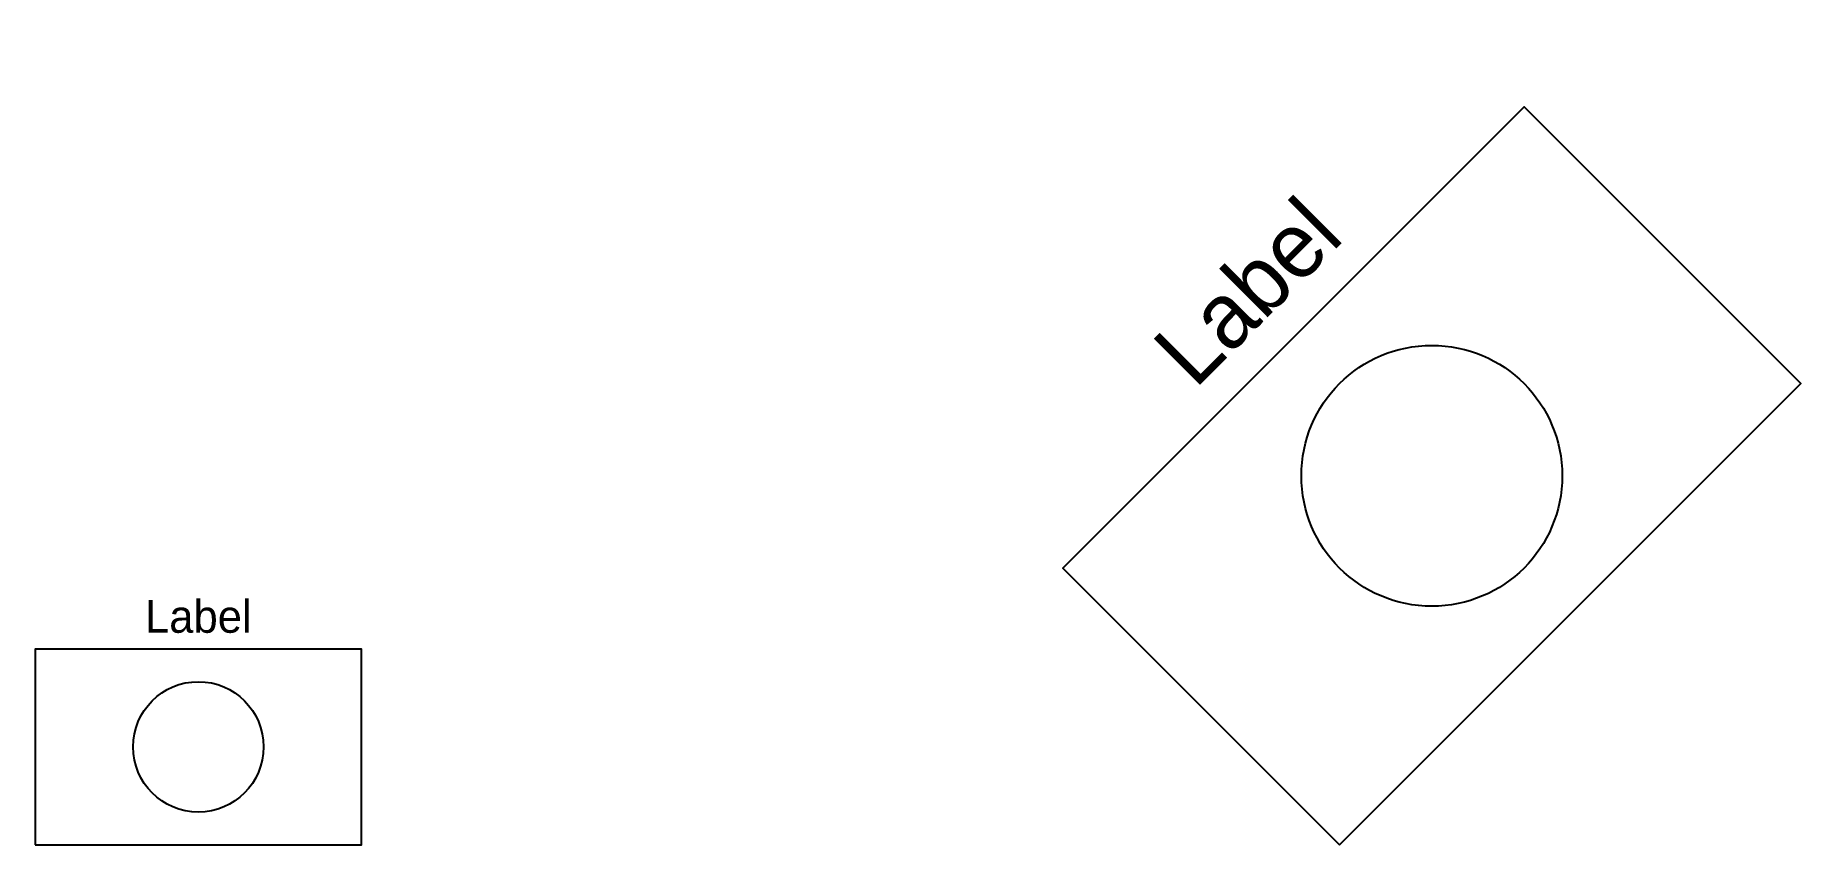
# Model space of a CAD drawing. Extents: x 100 to 371, y 200 to 324.
import ezdxf
from ezdxf.enums import TextEntityAlignment as Align

# ---------------------------------------------------------------- set-up
doc = ezdxf.new("R2010")
doc.units = 0
doc.layers.get('0').update_dxf_attribs({"linetype": 'CONTINUOUS'})
doc.layers.add('BLOCKS', color=2, linetype='CONTINUOUS')

# ---------------------------------------------------------------- blocks, each defined once
blk = doc.blocks.new('MYBLOCK')
blk.add_lwpolyline([(0, 0), (50, 0), (50, 30), (0, 30), (0, 0)], close=True)
blk.add_circle((25, 15), 10)
blk.add_text('Label', height=5).set_placement((25, 35), align=Align.MIDDLE_CENTER)

msp = doc.modelspace()

# ---------------------------------------------------------------- block references
at = {"layer": 'BLOCKS', "xscale": 2, "yscale": 2, "rotation": 45}
msp.add_blockref('MYBLOCK', (300, 200), dxfattribs=at)
at = {"layer": 'BLOCKS'}
msp.add_blockref('MYBLOCK', (100, 200), dxfattribs=at)

doc.saveas('drawing.dxf')
